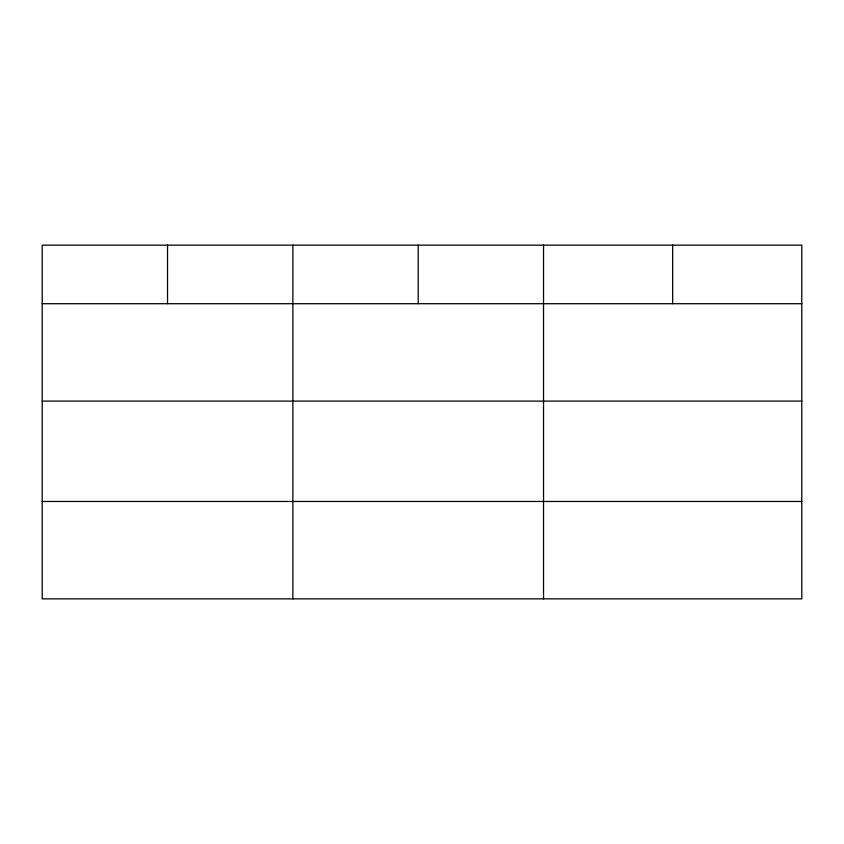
<?xml version="1.0" encoding="UTF-8"?>
<svg xmlns="http://www.w3.org/2000/svg" width="844" height="844" viewBox="0 0 844 844"><rect width="100%" height="100%" fill="white"/><g stroke="black" fill="none" stroke-linecap="round" stroke-linejoin="round"><path stroke-width="1.27" d="M801.8 401.111L801.8 245.14L42.2 245.14L42.2 598.86L801.8 598.86L801.8 401.111L42.2 401.111M42.2 303.713L801.8 303.713M42.2 501.463L801.8 501.463M672.668 245.14L672.668 303.713M543.536 245.14L543.536 598.86M418.202 245.14L418.202 303.713M292.868 245.14L292.868 598.86M167.534 245.14L167.534 303.713"/></g></svg>
